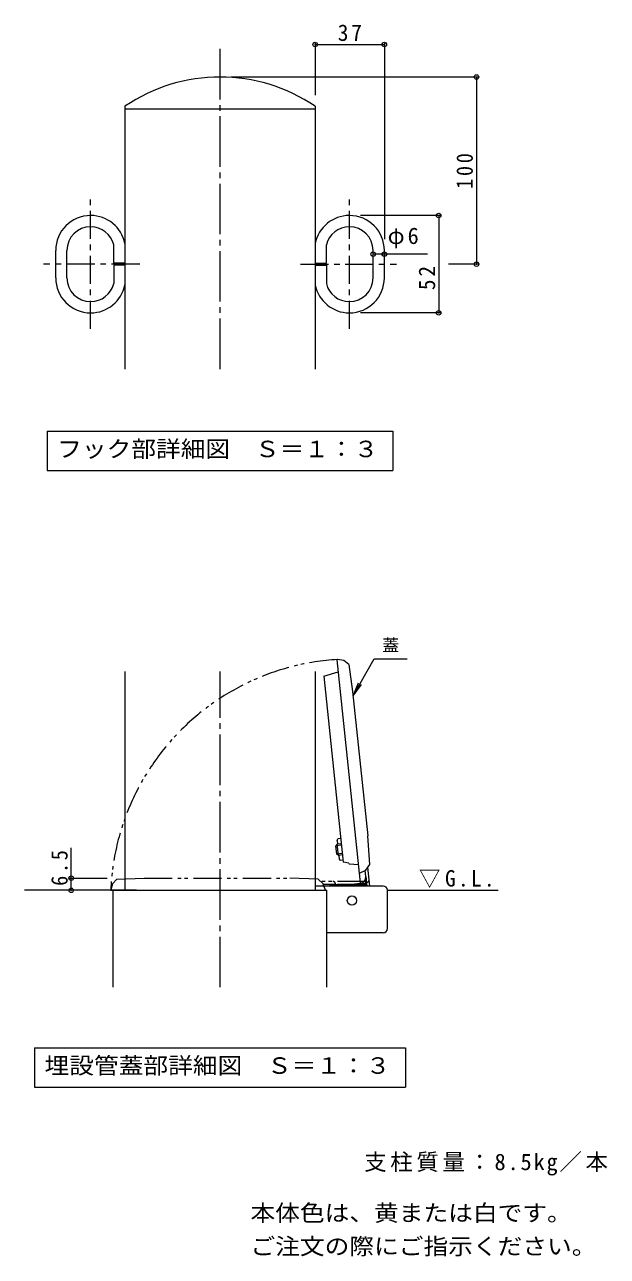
# Model space of a CAD drawing. Units: millimetres on the paper, enlarged 10 times, with parts at other scales. Extents: x -1695 to 1828, y -1371 to 1082.
# Drawn here: x 790 to 1828, y -1112 to 1082 of the extents above; entities that cross this region are included whole.
import ezdxf
from ezdxf.enums import TextEntityAlignment as Align

# ---------------------------------------------------------------- set-up
doc = ezdxf.new("R2010")
doc.units = ezdxf.units.MM
doc.header["$LTSCALE"] = 10
doc.header["$PDMODE"] = 32
doc.header["$PDSIZE"] = 8
for name, pattern in [('CHAIN1', [8, 5, -1, 1, -1]), ('CHAIN2', [12, 9, -1, 1, -1]), ('DASHED1', [1.8, 1.2, -0.6]), ('DOUBLE_CHAIN1', [8.8, 5, -1, 0.6, -0.6, 0.6, -1])]:
    doc.linetypes.add(name, pattern=pattern)
for name, color, linetype, lineweight in [('C-5', 7, 'Continuous', 9), ('D-0', 4, 'Continuous', 9), ('D-1', 2, 'Continuous', 9), ('D-2', 3, 'Continuous', 9), ('D-4', 7, 'Continuous', 9), ('D-5', 7, 'Continuous', 9), ('D-6', 2, 'Continuous', 9), ('D-9', 7, 'DOUBLE_CHAIN1', 9), ('D-A', 7, 'CHAIN1', 9), ('D-B', 2, 'Continuous', 9)]:
    doc.layers.add(name, color=color, linetype=linetype, lineweight=lineweight)
doc.styles.add('ＭＳ ゴシック', font='')
doc.styles.get('ＭＳ ゴシック').set_extended_font_data('MS Gothic')

msp = doc.modelspace()

# ---------------------------------------------------------------- linework, layer by layer
at = {"layer": 'D-0', "color": 7, "linetype": 'CHAIN2'}
for p, q in [((1138.35, 468.36), (1138.35, 1041.31)), ((1138.35, -632.52), (1138.35, -70.26))]:
    msp.add_line(p, q, dxfattribs=at)
at = {"layer": 'D-0'}
for p, q in [((1386.67, -429.65), (1346.74, -49.69)), ((1358.59, -50.81), (1347.58, -48.97)), ((1367.68, -57.57), (1358.59, -50.81)), ((1367.68, -57.57), (1374.43, -105.91)), ((1322.97, -78.69), (1348.99, -71.09)), ((1322.97, -78.69), (1357.78, -409.86)), ((1374.43, -105.91), (1401.43, -362.72)), ((1405.15, -414.11), (1401.43, -362.72)), ((1368.04, -411.83), (1357.78, -409.86)), ((1368.04, -411.83), (1368.16, -412.94)), ((1368.16, -412.94), (1385.05, -414.2))]:
    msp.add_line(p, q, dxfattribs=at)
at = {"layer": 'D-0', "linetype": 'DOUBLE_CHAIN1'}
for p, q in [((954.35, -439.94), (1003.14, -438.28)), ((1003.14, -438.28), (1261.36, -438.28)), ((1312.86, -439.94), (1261.36, -438.28)), ((946.68, -448.28), (943.7, -459.04)), ((944.32, -459.94), (1326.38, -459.94)), ((954.35, -439.94), (946.68, -448.28))]:
    msp.add_line(p, q, dxfattribs=at)
at = {"layer": 'D-0'}
msp.add_lwpolyline([(1386.67, -429.65), (1397.82, -424.03), (1405.15, -414.11)], dxfattribs=at)
at = {"layer": 'D-0', "linetype": 'DOUBLE_CHAIN1'}
msp.add_lwpolyline([(1326.38, -459.94), (1321.96, -448.28), (1312.86, -439.94)], dxfattribs=at)
for centre, radius, start, end in [((1373.35, -478.28), 430.08, 93.43571, 177.46807), ((944.32, -459.28), 0.667, 158.79398, 270)]:
    msp.add_arc(centre, radius, start, end, dxfattribs=at)
at = {"layer": 'D-0'}
msp.add_arc((1347.4, -49.62), 0.667, 74.79398, 186, dxfattribs=at)
at = {"layer": 'D-1'}
for p, q in [((947.85, -459.94), (1328.85, -459.94)), ((947.85, -632.52), (947.85, -459.94)), ((1429.02, -452.28), (1307.68, -452.28)), ((1328.85, -632.52), (1328.85, -459.94)), ((1436.68, -527.94), (1436.68, -459.94)), ((1429.02, -535.61), (1328.85, -535.61))]:
    msp.add_line(p, q, dxfattribs=at)
at = {"layer": 'D-1', "color": 6}
msp.add_circle((1373.35, -478.28), 8.33, dxfattribs=at)
at = {"layer": 'D-1'}
for centre, start, end in [((1429.02, -459.94), 0, 90), ((1429.02, -527.94), 270, 0)]:
    msp.add_arc(centre, 7.67, start, end, dxfattribs=at)
at = {"layer": 'D-2'}
for p, q in [((969.02, 936.17), (969.02, 468.36)), ((969.02, 931.7), (1307.68, 931.7)), ((1307.68, 936.17), (1307.68, 468.36)), ((949.02, 656.69), (949.02, 689.5)), ((1327.68, 656.69), (1327.68, 689.5)), ((845.68, 630.64), (845.68, 679.42)), ((865.68, 630.64), (865.68, 679.42)), ((1411.02, 630.64), (1411.02, 679.42)), ((1431.02, 630.64), (1431.02, 679.42)), ((969.02, 656.69), (949.02, 656.69)), ((949.02, 653.36), (949.02, 620.55)), ((969.02, 653.36), (949.02, 653.36)), ((1307.68, 656.69), (1327.68, 656.69)), ((1307.68, 653.36), (1327.68, 653.36)), ((1327.68, 653.36), (1327.68, 620.55)), ((907.96, 588.36), (907.96, 588.39)), ((1368.74, 588.36), (1368.74, 588.39)), ((969.02, -70.26), (969.02, -459.94)), ((1307.68, -70.26), (1307.68, -459.94))]:
    msp.add_line(p, q, dxfattribs=at)
for centre, radius, start, end in [((1138.36, 687.56), 300.8, 55.74055, 124.25945), ((907.96, 679.42), 62.28, 90, 180), ((907.96, 679.42), 62.28, 11.35969, 90), ((1368.74, 679.42), 62.28, 90, 168.64031), ((1368.74, 679.42), 62.28, 0, 90), ((907.96, 679.42), 42.28, 90, 180), ((907.96, 679.42), 42.28, 13.79803, 90), ((1368.74, 679.42), 42.28, 90, 166.20197), ((1368.74, 679.42), 42.28, 0, 90), ((907.96, 630.64), 62.28, 180, 270), ((907.96, 630.64), 42.28, 180, 270), ((907.96, 630.64), 42.28, 270, 346.20197), ((907.96, 630.64), 62.28, 270, 348.64031), ((1368.74, 630.64), 62.28, 191.35969, 270), ((1368.74, 630.64), 42.28, 193.79803, 270), ((1368.74, 630.64), 42.28, 270, 0), ((1368.74, 630.64), 62.28, 270, 0)]:
    msp.add_arc(centre, radius, start, end, dxfattribs=at)
at = {"layer": 'D-4'}
for p, q in [((1307.69, 1049.16), (1307.69, 956.17)), ((1307.69, 1046.16), (1431.02, 1046.16)), ((1431.02, 1049.16), (1431.02, 699.42)), ((1598.06, 988.36), (1158.35, 988.36)), ((1595.06, 988.36), (1595.06, 655.03)), ((1530.81, 741.69), (1388.74, 741.69)), ((1527.81, 741.69), (1527.81, 568.36)), ((1431.02, 673.02), (1411.02, 673.02)), ((1507.73, 673.02), (1431.02, 673.02)), ((1598.06, 655.03), (1545.06, 655.03)), ((1530.81, 568.36), (1388.74, 568.36)), ((873.35, -438.28), (873.35, -384.06)), ((870.35, -438.28), (937.57, -438.28)), ((873.35, -459.94), (873.35, -438.28))]:
    msp.add_line(p, q, dxfattribs=at)
for p in [(1307.69, 1046.16), (1431.02, 1046.16), (1595.06, 988.36), (1527.81, 741.69), (1411.02, 673.02), (1431.02, 673.02), (1595.06, 655.03), (1527.81, 568.36), (873.35, -438.28), (873.35, -459.94)]:
    msp.add_point(p, dxfattribs=at)
at = {"layer": 'D-5'}
for p, q in [((830.35, 357.55), (1446.35, 357.55)), ((830.35, 357.55), (830.35, 287.55)), ((1446.35, 357.55), (1446.35, 287.55)), ((830.35, 287.55), (1446.35, 287.55)), ((1375.22, -113.38), (1413.14, -47.71)), ((1413.14, -47.71), (1471.5, -47.71)), ((1375.22, -113.38), (1384.79, -90.29)), ((1375.22, -113.38), (1390.44, -93.55)), ((807.85, -740.44), (1468.85, -740.44)), ((807.85, -740.44), (807.85, -810.44)), ((1468.85, -740.44), (1468.85, -810.44)), ((807.85, -810.44), (1468.85, -810.44))]:
    msp.add_line(p, q, dxfattribs=at)
at = {"layer": 'D-6'}
for p, q in [((1347.04, -377.81), (1344.67, -380.74)), ((1354.61, -379.7), (1344.67, -380.74)), ((1346.2, -395.33), (1344.67, -380.74)), ((1356.14, -394.28), (1346.2, -395.33)), ((1354.33, -377.05), (1347.04, -377.81)), ((1349.13, -397.7), (1347.04, -377.81)), ((1349.13, -397.7), (1346.2, -395.33)), ((1356.42, -396.94), (1349.13, -397.7)), ((1399.13, -446.07), (1396.86, -424.51)), ((1405.14, -452.28), (1401.63, -418.87))]:
    msp.add_line(p, q, dxfattribs=at)
at = {"layer": 'D-6', "color": 6}
for p, q in [((989.8, -459.94), (790.36, -459.94)), ((1436.25, -459.94), (1634, -459.94))]:
    msp.add_line(p, q, dxfattribs=at)
at = {"layer": 'D-6', "linetype": 'DOUBLE_CHAIN1'}
for p, q in [((1397.74, -443.94), (1317.23, -443.94)), ((1344.02, -449.28), (1322.34, -449.28)), ((1397.74, -449.28), (1344.02, -449.28)), ((1344.07, -452.28), (1344.07, -448.94)), ((1397.74, -452.28), (1397.74, -443.94))]:
    msp.add_line(p, q, dxfattribs=at)
at = {"layer": 'D-6', "linetype": 'DASHED1'}
for p, q in [((1366.98, -449.51), (1399.46, -446.09)), ((1399.78, -452.28), (1399.13, -446.07))]:
    msp.add_line(p, q, dxfattribs=at)
at = {"layer": 'D-6', "linetype": 'DOUBLE_CHAIN1'}
msp.add_arc((1339.07, -448.94), 5, 0, 90, dxfattribs=at)
at = {"layer": 'D-6', "linetype": 'DASHED1'}
for centre, radius, start, end in [((1362.67, -454.2), 3.33, 116.97249, 144.7887), ((1368.72, -466.08), 16.67, 96, 116.97249)]:
    msp.add_arc(centre, radius, start, end, dxfattribs=at)
at = {"layer": 'D-6'}
msp.add_arc((1398.94, -441.12), 5, 276, 6, dxfattribs=at)
at = {"layer": 'D-9', "linetype": 'Continuous'}
for p, q in [((1389.05, -452.28), (1386.67, -429.65)), ((1398.01, -435.47), (1399.78, -452.28)), ((1357.03, -450.5), (1388.52, -447.19))]:
    msp.add_line(p, q, dxfattribs=at)
at = {"layer": 'D-9'}
for p, q in [((1333.35, -449.28), (1382.52, -449.28)), ((1364.18, -452.28), (1364.18, -449.28)), ((1382.52, -449.28), (1397.68, -449.28)), ((1382.52, -452.28), (1382.52, -449.28)), ((1397.68, -452.28), (1397.68, -449.28))]:
    msp.add_line(p, q, dxfattribs=at)
at = {"layer": 'D-9', "linetype": 'Continuous'}
for centre, radius, start, end in [((1387.4, -436.58), 10.67, 276, 6), ((1358.07, -460.44), 10, 96, 125.24428)]:
    msp.add_arc(centre, radius, start, end, dxfattribs=at)
at = {"layer": 'D-9'}
msp.add_arc((1333.35, -459.94), 10.67, 45.95137, 90, dxfattribs=at)
at = {"layer": 'D-A'}
for p, q in [((907.96, 539.96), (907.96, 770.1)), ((1368.74, 539.96), (1368.74, 770.1)), ((995.26, 655.03), (824.21, 655.03)), ((1281.45, 655.03), (1452.49, 655.03))]:
    msp.add_line(p, q, dxfattribs=at)
at = {"layer": 'D-B'}
for p, q in [((1347.01, -371.11), (1348.18, -368.47)), ((1347.01, -371.11), (1347.7, -377.74)), ((1353.37, -367.93), (1348.18, -368.47)), ((1349.79, -397.63), (1350.49, -404.26)), ((1350.49, -404.26), (1352.19, -406.6)), ((1357.38, -406.05), (1352.19, -406.6))]:
    msp.add_line(p, q, dxfattribs=at)

# ---------------------------------------------------------------- texts
at = {"layer": 'C-5', "color": 2, "style": 'ＭＳ ゴシック', "width": 1.1}
for s, p in [('本体色は、黄または白です。', (1192.64, -1057.84)), ('ご注文の際にご指示ください。', (1192.64, -1117.31))]:
    msp.add_text(s, height=29.33, dxfattribs=at).set_placement(p, align=Align.BOTTOM_LEFT)
at = {"layer": 'C-5', "color": 2, "insert": (1395.14, -967.84), "char_height": 29.33, "attachment_point": 7, "style": 'ＭＳ ゴシック'}
msp.add_mtext('\\T1.16;支柱質量：8.5kg／本', dxfattribs=at)
at = {"layer": 'D-4', "color": 2, "char_height": 29.33, "attachment_point": 7, "style": 'ＭＳ ゴシック'}
for s, insert in [('\\T1.27;\\W0.95;37', (1348.1, 1052.16)), ('\\T1.17;φ6', (1436.87, 683.02))]:
    msp.add_mtext(s, dxfattribs=dict(at, insert=insert))
at = {"layer": 'D-4', "color": 2, "char_height": 29.33, "attachment_point": 7, "rotation": 90, "style": 'ＭＳ ゴシック'}
for s, insert in [('\\T1.27;\\W0.9;100', (1589.06, 789.19)), ('\\T1.27;\\W0.95;52', (1521.81, 608.87)), ('\\T1.27;\\W0.9;6.5', (867.35, -451.95))]:
    msp.add_mtext(s, dxfattribs=dict(at, insert=insert))
at = {"layer": 'D-5', "color": 2, "style": 'ＭＳ ゴシック', "width": 1.1}
for s, p in [('フック部詳細図\u3000Ｓ＝１：３', (848.35, 302.55)), ('埋設管蓋部詳細図\u3000Ｓ＝１：３', (825.85, -795.44))]:
    msp.add_text(s, height=29.33, dxfattribs=at).set_placement(p, align=Align.BOTTOM_LEFT)
at = {"layer": 'D-5', "style": 'ＭＳ ゴシック'}
msp.add_text('蓋', height=21.99, dxfattribs=at).set_placement((1427.32, -41.05), align=Align.BOTTOM_LEFT)
at = {"layer": 'D-5', "color": 2, "insert": (1492.63, -455.86), "char_height": 29.33, "attachment_point": 7, "style": 'ＭＳ ゴシック'}
msp.add_mtext('\\T1.22;\\W0.95;▽G.L.', dxfattribs=at)

doc.saveas('drawing.dxf')
